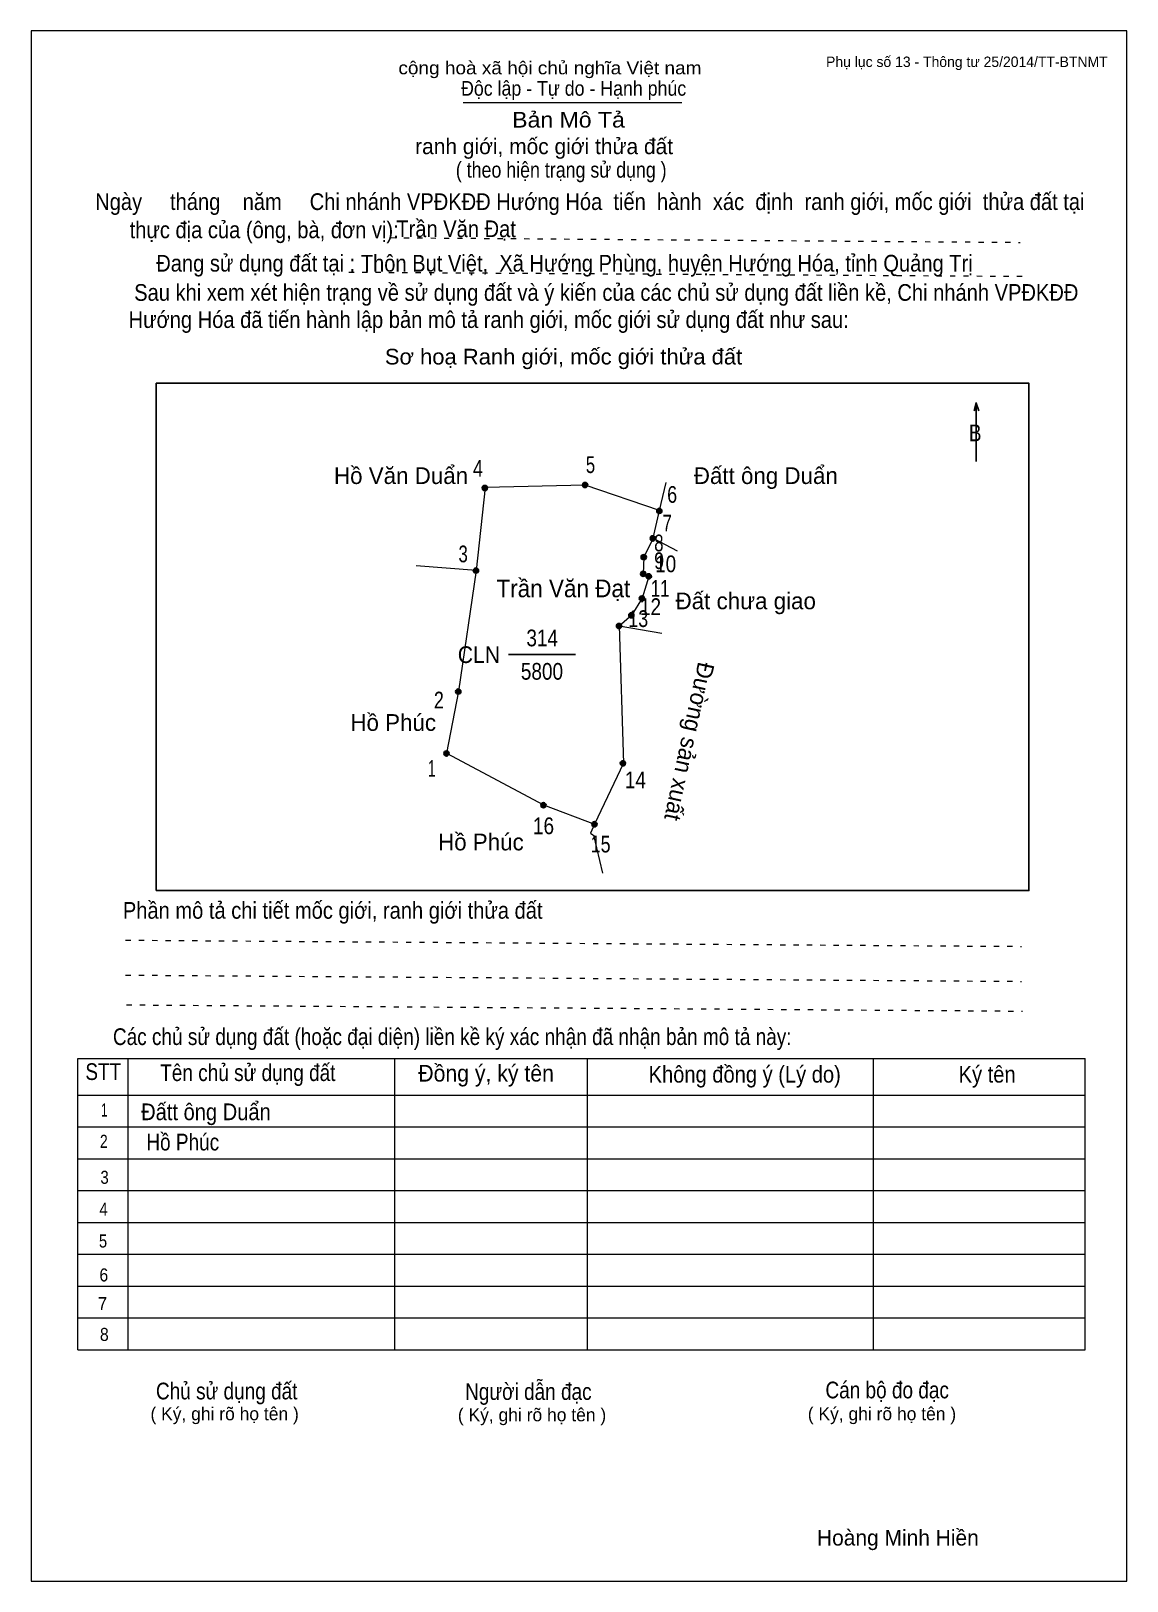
# Model space of a CAD drawing. Header units: centimetres. Extents: x 0 to 21, y 0 to 29.7.
import ezdxf
from ezdxf.enums import TextEntityAlignment as Align

# ---------------------------------------------------------------- set-up
doc = ezdxf.new("R2010")
doc.units = ezdxf.units.CM
doc.header["$LTSCALE"] = 0.13
doc.linetypes.add('DOTTED', pattern=[1.5, 0.3, -1.2])
for name, color, linetype, lineweight in [('1', 7, 'Continuous', 13), ('32', 7, 'Continuous', 25), ('33', 7, 'Continuous', 25), ('6', 7, 'Continuous', 13), ('62', 7, 'Continuous', 13)]:
    doc.layers.add(name, color=color, linetype=linetype, lineweight=lineweight)
for name, color, linetype in [('2', 7, 'Continuous'), ('34', 7, 'Continuous'), ('63', 7, 'Continuous')]:
    doc.layers.add(name, color=color, linetype=linetype)

msp = doc.modelspace()

# ---------------------------------------------------------------- hatches: boundary and pattern name
at = {"layer": '32'}
for points in [[(8.7455, 20.9435, 1), (8.6455, 20.9435, 1)], [(10.6672, 21, 1), (10.5672, 21, 1)], [(12.0893, 20.5054, 1), (11.9893, 20.5054, 1)], [(11.9638, 19.9775, 1), (11.8638, 19.9775, 1)], [(11.7903, 19.618, 1), (11.6903, 19.618, 1)], [(8.5759, 19.3609, 1), (8.4759, 19.3609, 1)], [(11.7801, 19.2987, 1), (11.6801, 19.2987, 1)], [(11.8864, 19.2507, 1), (11.7864, 19.2507, 1)], [(11.7553, 18.8262, 1), (11.6553, 18.8262, 1)], [(11.5529, 18.5046, 1), (11.4529, 18.5046, 1)], [(11.3172, 18.2983, 1), (11.2172, 18.2983, 1)], [(8.2368, 17.0435, 1), (8.1368, 17.0435, 1)], [(8.0107, 15.8565, 1), (7.9107, 15.8565, 1)], [(11.3913, 15.6677, 1), (11.2913, 15.6677, 1)], [(9.8691, 14.8657, 1), (9.7691, 14.8657, 1)], [(10.8464, 14.5, 1), (10.7464, 14.5, 1)]]:
    msp.add_hatch(color=256, dxfattribs=at).paths.add_polyline_path(points)

# ---------------------------------------------------------------- linework, layer by layer
at = {"layer": '1'}
msp.add_line((10.78, 14.29), (10.95, 13.56), dxfattribs=at)
msp.add_lwpolyline([(21, 0), (21, 29.7), (0, 29.7), (0, 0)], close=True, dxfattribs=at)
at = {"layer": '32'}
for centre in [(8.6955, 20.9435), (10.6172, 21), (12.0393, 20.5054), (11.9138, 19.9775), (11.7403, 19.618), (8.5259, 19.3609), (11.7301, 19.2987), (11.8364, 19.2507), (11.7053, 18.8262), (11.5029, 18.5046), (11.2672, 18.2983), (8.1868, 17.0435), (7.9607, 15.8565), (11.3413, 15.6677), (9.8191, 14.8657), (10.7964, 14.5)]:
    msp.add_circle(centre, 0.05, dxfattribs=at)
at = {"layer": '33'}
msp.add_line((9.15, 17.75), (10.43, 17.75), dxfattribs=at)
at = {"layer": '6'}
for p, q in [((11.92, 19.98), (12.38, 19.74)), ((8.53, 19.36), (7.38, 19.45)), ((11.27, 18.3), (11.51, 18.51)), ((11.27, 18.3), (11.35, 15.67)), ((11.27, 18.3), (12.09, 18.16)), ((11.35, 15.67), (10.8, 14.5))]:
    msp.add_line(p, q, dxfattribs=at)
for points in [[(12.04, 20.51), (10.62, 21), (8.7, 20.95), (8.53, 19.36)], [(11.92, 19.98), (12.04, 20.51), (12.17, 21.05)], [(11.92, 19.98), (11.74, 19.62), (11.73, 19.3), (11.84, 19.25)], [(8.53, 19.36), (8.19, 17.05), (7.96, 15.86), (9.82, 14.87), (10.8, 14.5)], [(11.84, 19.25), (11.71, 18.83), (11.51, 18.51)], [(10.8, 14.5), (10.72, 14.33), (10.83, 14.25)]]:
    msp.add_lwpolyline(points, dxfattribs=at)
at = {"layer": '62'}
for p, q in [((8.28, 28.33), (12.47, 28.33)), ((0.9, 10.01), (20.2, 10.01)), ((0.9, 4.43), (0.9, 10.01)), ((1.86, 4.43), (1.86, 10.01)), ((6.97, 4.43), (6.97, 9.99)), ((10.66, 4.43), (10.66, 9.99)), ((16.14, 4.43), (16.14, 10.01)), ((20.2, 4.43), (20.2, 10.01)), ((0.9, 9.31), (20.2, 9.31)), ((0.9, 8.7), (20.2, 8.7)), ((0.9, 8.09), (20.2, 8.09)), ((0.9, 7.48), (20.2, 7.48)), ((0.9, 6.87), (20.2, 6.87)), ((0.9, 6.26), (20.2, 6.26)), ((0.9, 5.65), (20.2, 5.65)), ((0.9, 5.04), (20.2, 5.04)), ((0.9, 4.43), (20.2, 4.43))]:
    msp.add_line(p, q, dxfattribs=at)
at = {"layer": '62', "linetype": 'DOTTED'}
for p, q in [((6.89, 25.74), (18.95, 25.65)), ((6.09, 25.08), (19.04, 25)), ((1.81, 12.28), (18.98, 12.16)), ((1.81, 11.61), (18.98, 11.49)), ((1.83, 11.04), (19, 10.92))]:
    msp.add_line(p, q, dxfattribs=at)
at = {"layer": '62', "lineweight": 25}
for p, q in [((18.11, 22.58), (18.11, 21.45)), ((18.11, 22.57), (18.07, 22.42)), ((18.11, 22.57), (18.16, 22.42))]:
    msp.add_line(p, q, dxfattribs=at)
msp.add_lwpolyline([(2.4, 13.23), (19.12, 13.23), (19.12, 22.95), (2.4, 22.95)], close=True, dxfattribs=at)

# ---------------------------------------------------------------- texts
at = {"layer": '2', "width": 0.95}
msp.add_text('Trần Văn Đạt', height=0.3391, dxfattribs=at).set_placement((10.2, 18.85), align=Align.CENTER)
at = {"layer": '32'}
for s, width, p in [('4', 0.8, (8.565, 21.16)), ('5', 0.75, (10.72, 21.23)), ('6', 0.8, (12.285, 20.66)), ('7', 0.75, (12.19, 20.11)), ('8', 0.75, (12.03, 19.73)), ('3', 0.75, (8.28, 19.52)), ('9', 0.8, (12.035, 19.39)), ('10', 0.85, (12.16, 19.33)), ('11', 0.75, (12.055, 18.86)), ('12', 0.85, (11.87, 18.51)), ('13', 0.8, (11.635, 18.28)), ('2', 0.8, (7.815, 16.72)), ('1', 0.65, (7.68, 15.41)), ('14', 0.85, (11.58, 15.19)), ('16', 0.85, (9.82, 14.31)), ('15', 0.8, (10.915, 13.96))]:
    msp.add_text(s, height=0.32, dxfattribs=dict(at, width=width)).set_placement(p, align=Align.CENTER)
at = {"layer": '33'}
for s, p in [('Hồ Văn Duẩn', (7.09, 21.02)), ('Đấtt ông Duẩn', (14.08, 21.02)), ('Đất chưa giao', (13.695, 18.62)), ('Hồ Phúc', (6.94, 16.29)), ('Hồ Phúc', (8.62, 14))]:
    msp.add_text(s, height=0.32, dxfattribs=at).set_placement(p, align=Align.CENTER)
at = {"layer": '33', "width": 0.85}
for s, p in [('314', (9.795, 17.91)), ('5800', (9.79, 17.27))]:
    msp.add_text(s, height=0.32, dxfattribs=at).set_placement(p, align=Align.CENTER)
at = {"layer": '33', "width": 0.95}
msp.add_text('CLN', height=0.32, dxfattribs=at).set_placement((8.99, 17.59), align=Align.RIGHT)
at = {"layer": '33'}
msp.add_text('Đường sản xuất', height=0.32, rotation=257.735, dxfattribs=at).set_placement((12.458, 16.119), align=Align.CENTER)
at = {"layer": '34'}
for s, width, p in [('Trần Văn Đạt', 0.9, (7, 25.75)), ('Đấtt ông Duẩn', 0.9, (2.11, 8.83)), ('Hồ Phúc', 0.85, (2.21, 8.25))]:
    msp.add_text(s, height=0.32, dxfattribs=dict(at, width=width)).set_placement(p)
at = {"layer": '62'}
for s, height, width, p in [('cộng hoà xã hội chủ nghĩa Việt nam', 0.2474, 1.1, (7.04, 28.87)), ('Độc lập - Tự do - Hạnh phúc', 0.2828, 0.9, (8.24, 28.46)), ('Bản Mô Tả', 0.3, 1.1, (9.22, 27.85)), ('( theo hiện trạng sử dụng )', 0.3, 0.85, (8.14, 26.89)), ('Ngày     tháng    năm     Chi nhánh VPĐKĐĐ Hướng Hóa  tiến  hành  xác  định  ranh giới, mốc giới  thửa đất tại ', 0.32, 0.9, (1.23, 26.27)), ('thực địa của (ông, bà, đơn vị): ', 0.32, 0.9, (1.89, 25.73)), ('Đang sử dụng đất tại : Thôn Bụt Việt,  Xã Hướng Phùng, huyện Hướng Hóa, tỉnh Quảng Trị', 0.32, 0.9, (2.4, 25.09)), (' Sau khi xem xét hiện trạng về sử dụng đất và ý kiến của các chủ sử dụng đất liền kề, Chi nhánh VPĐKĐĐ ', 0.32, 0.9, (1.87, 24.53)), ('Hướng Hóa đã tiến hành lập bản mô tả ranh giới, mốc giới sử dụng đất như sau:', 0.32, 0.9, (1.87, 24.01)), ('Sơ hoạ Ranh giới, mốc giới thửa đất', 0.3, 1.05, (6.78, 23.31)), ('B', 0.32, 0.85, (17.97, 21.84)), ('Phần mô tả chi tiết mốc giới, ranh giới thửa đất ', 0.32, 0.9, (1.76, 12.69)), ('Các chủ sử dụng đất (hoặc đại diện) liền kề ký xác nhận đã nhận bản mô tả này:', 0.32, 0.85, (1.57, 10.27))]:
    msp.add_text(s, height=height, dxfattribs=dict(at, width=width)).set_placement(p)
msp.add_text('ranh giới, mốc giới thửa đất', height=0.3, dxfattribs=at).set_placement((7.36, 27.34))
for s, height, width, p in [('STT', 0.32, 0.85, (1.385, 9.6)), ('Tên chủ sử dụng đất', 0.32, 0.85, (4.155, 9.58)), ('Đồng ý, ký tên', 0.32, 0.95, (8.72, 9.57)), ('Không đồng ý (Lý do)', 0.32, 0.9, (13.675, 9.55)), ('Ký tên', 0.32, 0.9, (18.32, 9.55)), ('1', 0.25, 0.7, (1.405, 8.9)), ('2', 0.25, 0.8, (1.395, 8.3)), ('3', 0.25, 0.85, (1.41, 7.61)), ('4', 0.25, 0.85, (1.39, 7)), ('5', 0.25, 0.85, (1.38, 6.39)), ('6', 0.25, 0.9, (1.395, 5.74)), ('7', 0.25, 0.95, (1.37, 5.19)), ('8', 0.25, 0.9, (1.405, 4.6)), ('Người dẫn đạc', 0.32, 0.85, (9.53, 3.47)), ('Chủ sử dụng đất', 0.32, 0.85, (3.75, 3.48)), ('Cán bộ đo đạc', 0.32, 0.85, (16.405, 3.5))]:
    msp.add_text(s, height=height, dxfattribs=dict(at, width=width)).set_placement(p, align=Align.CENTER)
for p in [(3.71, 3.08), (9.6, 3.06), (16.305, 3.08)]:
    msp.add_text('( Ký, ghi rõ họ tên )', height=0.25, dxfattribs=at).set_placement(p, align=Align.CENTER)
at = {"layer": '63'}
msp.add_text('Phụ lục số 13 - Thông tư 25/2014/TT-BTNMT', height=0.2, dxfattribs=at).set_placement((20.63, 29.01), align=Align.RIGHT)
msp.add_text('Hoàng Minh Hiền', height=0.3, dxfattribs=at).set_placement((16.61, 0.68), align=Align.CENTER)

doc.saveas('drawing.dxf')
